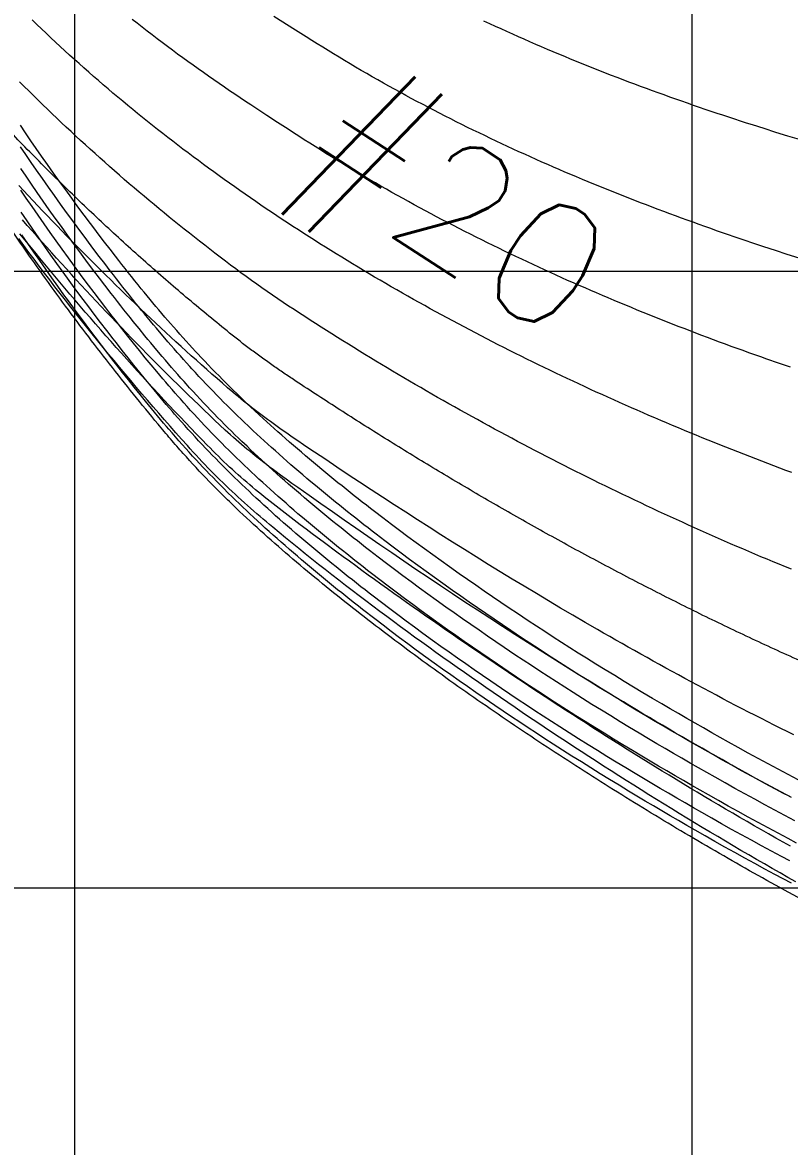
# Model space of a CAD drawing. Extents: x 11249 to 82946, y 15238 to 34763.
# Drawn here: x 53891 to 54513, y 25412 to 26323 of the extents above; entities that cross this region are included whole.
import ezdxf

# ---------------------------------------------------------------- set-up
doc = ezdxf.new("R2010")
doc.units = 0
doc.header["$LTSCALE"] = 250
doc.layers.add('00_Text', color=7, linetype='CONTINUOUS')
doc.layers.add('03_Lines_Frames1', color=7, linetype='CONTINUOUS', lineweight=15)
doc.layers.add('03_Lines_Grid', color=253, linetype='CONTINUOUS', lineweight=15)
doc.layers.add('Make2D$Annotation$S0CO1', color=1, linetype='CONTINUOUS', true_color=0xff0000)
doc.styles.add('ROMANS', font='romans', dxfattribs={"height": 100})

# ---------------------------------------------------------------- blocks, each defined once
blk = doc.blocks.new('*U5')
at = {"layer": '03_Lines_Grid'}
blk.add_line((0, -4367.57), (0, 3839.97), dxfattribs=at)
blk = doc.blocks.new('*U6')
at = {"layer": 'Make2D$Annotation$S0CO1', "color": 0, "linetype": 'ByBlock', "lineweight": -2, "transparency": 16777216}
for p in [(4000, 0), (4500, 0)]:
    blk.add_blockref('*U5', p, dxfattribs=at)

msp = doc.modelspace()

# ---------------------------------------------------------------- linework, layer by layer
at = {"layer": '03_Lines_Frames1'}
for points in [[(54520.47, 26131.93), (54510.93, 26135), (54501.41, 26138.1), (54491.85, 26141.25), (54482.31, 26144.44), (54477.55, 26146.05), (54472.79, 26147.66), (54468.03, 26149.29), (54463.27, 26150.93), (54458.5, 26152.58), (54453.74, 26154.25), (54448.98, 26155.92), (54444.22, 26157.61), (54439.47, 26159.3), (54434.72, 26161.01), (54429.97, 26162.73), (54425.23, 26164.45), (54420.48, 26166.2), (54415.73, 26167.96), (54410.99, 26169.73), (54406.25, 26171.51), (54401.51, 26173.3), (54396.78, 26175.11), (54392.05, 26176.92), (54387.33, 26178.75), (54382.6, 26180.6), (54377.88, 26182.46), (54373.16, 26184.33), (54368.44, 26186.22), (54363.73, 26188.11), (54359.03, 26190.02), (54354.33, 26191.95), (54349.63, 26193.88), (54344.93, 26195.84), (54340.24, 26197.81), (54335.55, 26199.79), (54330.86, 26201.79), (54326.19, 26203.8), (54321.51, 26205.82), (54316.85, 26207.86), (54312.19, 26209.92), (54307.52, 26211.99), (54302.86, 26214.07), (54298.2, 26216.17), (54293.56, 26218.29), (54288.92, 26220.42), (54284.28, 26222.56), (54279.65, 26224.72), (54275.03, 26226.9), (54270.41, 26229.09), (54265.79, 26231.3), (54261.18, 26233.52), (54256.58, 26235.76), (54251.98, 26238.02), (54247.39, 26240.29), (54242.8, 26242.58), (54238.22, 26244.89), (54233.64, 26247.21), (54229.07, 26249.55), (54224.51, 26251.91), (54219.95, 26254.28), (54215.4, 26256.68), (54210.85, 26259.08), (54206.31, 26261.51), (54201.78, 26263.95), (54197.25, 26266.42), (54192.72, 26268.9), (54188.21, 26271.4), (54183.7, 26273.92), (54179.19, 26276.46), (54174.69, 26279.02), (54170.2, 26281.6), (54165.73, 26284.19), (54161.24, 26286.82), (54156.77, 26289.47), (54152.3, 26292.13), (54147.85, 26294.82), (54143.4, 26297.52), (54138.95, 26300.25), (54134.52, 26302.99), (54130.09, 26305.74), (54125.68, 26308.51), (54121.26, 26311.28), (54112.47, 26316.84), (54094.95, 26327.97)], [(54513.47, 26043.46), (54503.87, 26046.78), (54494.29, 26050.14), (54489.49, 26051.84), (54484.7, 26053.54), (54479.91, 26055.26), (54475.12, 26056.99), (54470.34, 26058.72), (54465.56, 26060.47), (54460.79, 26062.22), (54456.01, 26063.99), (54451.24, 26065.77), (54446.46, 26067.55), (54441.7, 26069.35), (54436.93, 26071.17), (54432.17, 26072.99), (54427.41, 26074.82), (54422.66, 26076.66), (54417.91, 26078.52), (54413.16, 26080.38), (54408.41, 26082.26), (54403.67, 26084.16), (54398.93, 26086.06), (54394.19, 26087.97), (54389.47, 26089.9), (54384.74, 26091.84), (54380.02, 26093.78), (54375.3, 26095.75), (54370.58, 26097.72), (54365.87, 26099.71), (54361.16, 26101.71), (54356.46, 26103.73), (54351.76, 26105.75), (54347.07, 26107.79), (54342.38, 26109.84), (54337.69, 26111.9), (54333.01, 26113.98), (54328.33, 26116.07), (54323.66, 26118.18), (54319, 26120.29), (54314.34, 26122.42), (54309.68, 26124.57), (54305.04, 26126.72), (54300.39, 26128.89), (54295.75, 26131.08), (54291.11, 26133.28), (54286.48, 26135.49), (54281.86, 26137.72), (54277.24, 26139.96), (54272.63, 26142.21), (54268.03, 26144.48), (54263.42, 26146.76), (54258.83, 26149.06), (54254.24, 26151.37), (54249.66, 26153.69), (54245.08, 26156.03), (54240.51, 26158.39), (54235.94, 26160.76), (54231.39, 26163.14), (54226.83, 26165.54), (54222.29, 26167.96), (54217.75, 26170.39), (54213.22, 26172.83), (54208.69, 26175.29), (54204.17, 26177.77), (54199.65, 26180.26), (54195.15, 26182.77), (54190.65, 26185.29), (54186.15, 26187.84), (54181.67, 26190.39), (54177.19, 26192.96), (54172.72, 26195.55), (54168.25, 26198.16), (54163.79, 26200.79), (54159.35, 26203.43), (54154.9, 26206.09), (54150.46, 26208.77), (54146.03, 26211.46), (54141.62, 26214.18), (54137.2, 26216.91), (54132.79, 26219.66), (54128.4, 26222.42), (54124.01, 26225.2), (54119.63, 26227.98), (54115.26, 26230.78), (54110.9, 26233.59), (54106.54, 26236.41), (54097.86, 26242.06), (54089.2, 26247.73), (54076.25, 26256.25), (54071.95, 26259.1), (54067.66, 26261.95), (54063.38, 26264.83), (54059.1, 26267.72), (54054.84, 26270.62), (54050.59, 26273.54), (54046.35, 26276.47), (54042.12, 26279.42), (54037.9, 26282.39), (54033.69, 26285.37), (54029.5, 26288.37), (54025.31, 26291.38), (54021.14, 26294.41), (54016.98, 26297.45), (54012.83, 26300.51), (54008.69, 26303.59), (54004.57, 26306.68), (54000.45, 26309.79), (53996.35, 26312.92), (53992.27, 26316.06), (53988.19, 26319.22), (53984.13, 26322.39), (53980.09, 26325.58)], [(54520.87, 26228.05), (54511.34, 26230.97), (54501.77, 26233.94), (54492.22, 26236.95), (54482.67, 26239.99), (54477.9, 26241.52), (54473.14, 26243.07), (54468.36, 26244.63), (54463.58, 26246.2), (54458.8, 26247.78), (54454.03, 26249.37), (54449.26, 26250.98), (54444.49, 26252.59), (54439.73, 26254.22), (54434.97, 26255.85), (54430.2, 26257.51), (54425.42, 26259.18), (54420.66, 26260.85), (54415.9, 26262.54), (54411.14, 26264.25), (54406.38, 26265.96), (54401.64, 26267.69), (54396.89, 26269.43), (54392.13, 26271.19), (54387.38, 26272.96), (54382.63, 26274.74), (54377.89, 26276.54), (54373.15, 26278.35), (54368.42, 26280.18), (54363.69, 26282.02), (54358.97, 26283.87), (54354.23, 26285.74), (54349.5, 26287.63), (54344.78, 26289.53), (54340.06, 26291.44), (54335.35, 26293.37), (54330.64, 26295.32), (54325.94, 26297.27), (54321.25, 26299.25), (54316.55, 26301.24), (54311.85, 26303.25), (54307.16, 26305.27), (54302.47, 26307.31), (54297.79, 26309.37), (54293.12, 26311.44), (54288.46, 26313.53), (54283.8, 26315.63), (54279.14, 26317.75), (54274.48, 26319.89), (54269.83, 26322.04), (54265.19, 26324.21)], [(54514.42, 25879.7), (54509.46, 25881.73), (54504.5, 25883.76), (54499.55, 25885.81), (54494.6, 25887.88), (54489.65, 25889.95), (54484.73, 25892.03), (54479.8, 25894.12), (54474.89, 25896.22), (54469.97, 25898.33), (54465.07, 25900.45), (54460.16, 25902.59), (54455.26, 25904.73), (54450.37, 25906.89), (54445.49, 25909.05), (54440.62, 25911.22), (54435.75, 25913.4), (54430.88, 25915.59), (54426.02, 25917.8), (54421.17, 25920.01), (54416.32, 25922.23), (54411.47, 25924.47), (54406.64, 25926.71), (54401.82, 25928.96), (54397, 25931.22), (54392.18, 25933.49), (54387.37, 25935.78), (54382.57, 25938.07), (54377.76, 25940.37), (54372.97, 25942.69), (54368.19, 25945), (54363.41, 25947.33), (54358.64, 25949.67), (54353.87, 25952.02), (54349.11, 25954.38), (54344.36, 25956.75), (54339.6, 25959.13), (54334.86, 25961.52), (54330.13, 25963.92), (54325.4, 25966.33), (54320.68, 25968.74), (54315.96, 25971.17), (54311.25, 25973.61), (54306.55, 25976.05), (54301.85, 25978.51), (54297.15, 25980.98), (54292.47, 25983.45), (54287.8, 25985.94), (54283.13, 25988.43), (54278.47, 25990.94), (54273.81, 25993.45), (54269.16, 25995.97), (54264.51, 25998.51), (54259.87, 26001.06), (54255.24, 26003.61), (54250.62, 26006.17), (54246.01, 26008.74), (54241.4, 26011.33), (54236.8, 26013.92), (54232.2, 26016.52), (54227.62, 26019.13), (54223.04, 26021.75), (54218.47, 26024.38), (54213.91, 26027.02), (54209.35, 26029.67), (54204.8, 26032.33), (54200.26, 26035), (54195.73, 26037.68), (54191.21, 26040.37), (54186.69, 26043.07), (54182.18, 26045.77), (54177.69, 26048.49), (54173.2, 26051.21), (54168.71, 26053.95), (54164.24, 26056.69), (54159.78, 26059.44), (54155.33, 26062.2), (54150.88, 26064.97), (54146.45, 26067.74), (54142.02, 26070.52), (54137.6, 26073.31), (54133.19, 26076.11), (54128.79, 26078.91), (54124.41, 26081.73), (54120.03, 26084.56), (54115.65, 26087.4), (54111.29, 26090.26), (54106.94, 26093.13), (54102.6, 26096.03), (54098.27, 26098.95), (54093.94, 26101.89), (54089.63, 26104.86), (54085.33, 26107.85), (54081.05, 26110.86), (54076.78, 26113.91), (54072.53, 26116.99), (54068.29, 26120.11), (54064.06, 26123.24), (54059.85, 26126.4), (54055.64, 26129.56), (54051.45, 26132.75), (54047.26, 26135.94), (54043.09, 26139.15), (54038.92, 26142.37), (54034.77, 26145.61), (54030.63, 26148.86), (54026.5, 26152.12), (54022.37, 26155.4), (54018.26, 26158.69), (54014.16, 26161.99), (54010.07, 26165.31), (54005.99, 26168.64), (54001.93, 26171.98), (53997.87, 26175.34), (53993.82, 26178.71), (53989.79, 26182.09), (53985.77, 26185.49), (53981.76, 26188.9), (53977.75, 26192.33), (53973.76, 26195.77), (53969.78, 26199.22), (53965.82, 26202.69), (53961.86, 26206.17), (53957.92, 26209.67), (53953.99, 26213.17), (53950.07, 26216.7), (53946.16, 26220.23), (53942.26, 26223.79), (53938.37, 26227.35), (53934.5, 26230.93), (53930.64, 26234.52), (53926.79, 26238.13), (53922.95, 26241.75), (53919.13, 26245.38), (53915.31, 26249.03), (53911.51, 26252.7), (53907.72, 26256.38), (53903.94, 26260.07), (53900.18, 26263.77), (53896.43, 26267.49), (53892.69, 26271.23), (53888.97, 26274.97)], [(54519.79, 25709.07), (54511.67, 25713.36), (54503.57, 25717.67), (54495.48, 25722.01), (54487.41, 25726.39), (54479.36, 25730.78), (54471.31, 25735.21), (54463.29, 25739.66), (54456.5, 25743.46), (54449.73, 25747.27), (54442.97, 25751.1), (54436.22, 25754.96), (54429.48, 25758.83), (54422.76, 25762.72), (54416.04, 25766.63), (54409.34, 25770.57), (54401.66, 25775.1), (54394.01, 25779.66), (54386.37, 25784.25), (54378.74, 25788.86), (54371.13, 25793.5), (54363.54, 25798.16), (54355.96, 25802.86), (54348.4, 25807.58), (54341.6, 25811.85), (54334.82, 25816.15), (54328.05, 25820.47), (54321.29, 25824.81), (54314.55, 25829.17), (54307.83, 25833.56), (54301.11, 25837.97), (54292.32, 25843.79), (54285.53, 25848.33), (54278.75, 25852.9), (54271.99, 25857.48), (54265.24, 25862.1), (54258.52, 25866.73), (54251.81, 25871.39), (54245.12, 25876.08), (54237.23, 25881.66), (54230.45, 25886.49), (54223.7, 25891.34), (54216.96, 25896.23), (54210.25, 25901.14), (54203.56, 25906.08), (54196.89, 25911.05), (54190.24, 25916.05), (54183.25, 25921.37), (54176.58, 25926.48), (54173.26, 25929.05), (54169.94, 25931.63), (54166.63, 25934.21), (54163.33, 25936.8), (54160.03, 25939.41), (54156.74, 25942.02), (54153.46, 25944.63), (54150.18, 25947.26), (54146.91, 25949.9), (54143.65, 25952.54), (54140.4, 25955.19), (54137.15, 25957.86), (54133.91, 25960.53), (54130.24, 25963.57), (54126.98, 25966.3), (54123.72, 25969.05), (54120.46, 25971.8), (54117.22, 25974.56), (54113.98, 25977.33), (54110.76, 25980.12), (54107.54, 25982.91), (54104.34, 25985.72), (54101.31, 25988.39), (54098.28, 25991.08), (54095.26, 25993.78), (54092.26, 25996.48), (54089.26, 25999.2), (54086.28, 26001.93), (54083.3, 26004.67), (54079.17, 26008.51), (54076.28, 26011.22), (54073.4, 26013.95), (54070.53, 26016.68), (54067.68, 26019.43), (54064.83, 26022.19), (54061.99, 26024.96), (54059.17, 26027.75), (54056.36, 26030.54), (54053.43, 26033.48), (54050.51, 26036.43), (54047.61, 26039.39), (54044.72, 26042.37), (54041.84, 26045.36), (54038.98, 26048.37), (54036.13, 26051.38), (54033.3, 26054.41), (54031.53, 26056.32), (54028.95, 26059.12), (54026.37, 26061.94), (54023.81, 26064.77), (54021.26, 26067.61), (54018.72, 26070.46), (54016.2, 26073.31), (54013.68, 26076.18), (54011.17, 26079.06), (54009.14, 26081.41), (54006.7, 26084.25), (54004.26, 26087.1), (54001.84, 26089.95), (53999.42, 26092.82), (53997.01, 26095.69), (53994.61, 26098.57), (53992.22, 26101.46), (53989.84, 26104.36), (53987.55, 26107.15), (53984.91, 26110.41), (53982.27, 26113.68), (53979.64, 26116.96), (53977.03, 26120.25), (53974.42, 26123.54), (53971.82, 26126.84), (53969.23, 26130.15), (53966.65, 26133.46), (53962.22, 26139.2), (53957.8, 26144.94), (53953.41, 26150.71), (53949.04, 26156.49), (53946.25, 26160.19), (53941.21, 26166.93), (53936.2, 26173.7), (53931.22, 26180.48), (53926.27, 26187.28), (53921.35, 26194.11), (53916.45, 26200.96), (53911.59, 26207.82), (53906.75, 26214.71), (53902.41, 26220.95), (53898.09, 26227.21), (53893.8, 26233.48), (53889.53, 26239.78)], [(54514.41, 25694.61), (54506.29, 25698.92), (54498.19, 25703.26), (54490.1, 25707.63), (54482.02, 25712.02), (54473.97, 25716.44), (54465.92, 25720.9), (54457.9, 25725.38), (54451.11, 25729.19), (54444.34, 25733.02), (54437.58, 25736.88), (54430.83, 25740.75), (54424.09, 25744.65), (54417.36, 25748.56), (54410.64, 25752.5), (54403.94, 25756.45), (54396.27, 25761.01), (54388.61, 25765.6), (54380.97, 25770.21), (54373.34, 25774.85), (54365.73, 25779.51), (54358.14, 25784.2), (54350.56, 25788.92), (54343, 25793.67), (54336.2, 25797.97), (54329.42, 25802.29), (54322.65, 25806.63), (54315.89, 25811), (54309.15, 25815.39), (54302.43, 25819.8), (54295.72, 25824.23), (54286.92, 25830.09), (54280.13, 25834.66), (54273.36, 25839.25), (54266.6, 25843.86), (54259.86, 25848.5), (54253.13, 25853.17), (54246.43, 25857.86), (54239.74, 25862.57), (54231.85, 25868.18), (54225.08, 25873.04), (54218.33, 25877.93), (54211.6, 25882.85), (54204.89, 25887.79), (54198.2, 25892.77), (54191.54, 25897.77), (54184.9, 25902.8), (54177.91, 25908.15), (54174.57, 25910.72), (54171.25, 25913.3), (54167.93, 25915.89), (54164.61, 25918.48), (54161.31, 25921.09), (54158.01, 25923.7), (54154.72, 25926.32), (54151.43, 25928.95), (54148.15, 25931.58), (54144.88, 25934.23), (54141.62, 25936.88), (54138.37, 25939.55), (54135.12, 25942.22), (54131.88, 25944.9), (54128.65, 25947.59), (54124.99, 25950.66), (54121.74, 25953.41), (54118.49, 25956.17), (54115.25, 25958.94), (54112.01, 25961.72), (54108.79, 25964.51), (54105.58, 25967.31), (54102.38, 25970.13), (54099.19, 25972.95), (54096.17, 25975.65), (54093.15, 25978.36), (54090.15, 25981.07), (54087.16, 25983.8), (54084.18, 25986.54), (54081.21, 25989.29), (54078.25, 25992.05), (54074.15, 25995.92), (54071.27, 25998.66), (54068.41, 26001.4), (54065.56, 26004.16), (54062.72, 26006.93), (54059.89, 26009.71), (54057.08, 26012.51), (54054.27, 26015.32), (54051.48, 26018.13), (54048.57, 26021.1), (54045.67, 26024.08), (54042.79, 26027.07), (54039.93, 26030.07), (54037.07, 26033.09), (54034.23, 26036.12), (54031.4, 26039.16), (54028.59, 26042.22), (54026.84, 26044.14), (54024.27, 26046.97), (54021.72, 26049.81), (54019.18, 26052.66), (54016.65, 26055.52), (54014.13, 26058.39), (54011.62, 26061.27), (54009.12, 26064.16), (54006.63, 26067.06), (54002.19, 26072.29), (53999.76, 26075.16), (53997.35, 26078.03), (53994.95, 26080.92), (53992.55, 26083.81), (53990.17, 26086.71), (53987.79, 26089.61), (53985.42, 26092.52), (53983.14, 26095.33), (53980.51, 26098.61), (53977.88, 26101.9), (53975.26, 26105.19), (53972.65, 26108.5), (53970.06, 26111.8), (53967.47, 26115.12), (53964.89, 26118.44), (53962.31, 26121.77), (53957.89, 26127.53), (53953.49, 26133.3), (53949.11, 26139.09), (53944.75, 26144.89), (53941.97, 26148.61), (53936.95, 26155.38), (53931.95, 26162.18), (53926.99, 26168.99), (53922.05, 26175.83), (53917.14, 26182.68), (53912.27, 26189.56), (53907.42, 26196.46), (53902.6, 26203.38), (53898.27, 26209.64), (53893.97, 26215.93), (53889.69, 26222.23)], [(54517.16, 25675.83), (54509.02, 25680.14), (54500.9, 25684.48), (54492.8, 25688.84), (54484.71, 25693.23), (54476.63, 25697.65), (54468.57, 25702.1), (54460.53, 25706.58), (54452.5, 25711.08), (54445.72, 25714.92), (54438.94, 25718.77), (54432.18, 25722.65), (54425.43, 25726.55), (54418.69, 25730.46), (54411.96, 25734.4), (54405.24, 25738.35), (54398.54, 25742.33), (54390.86, 25746.91), (54383.21, 25751.53), (54375.56, 25756.16), (54367.94, 25760.83), (54360.33, 25765.52), (54352.73, 25770.24), (54345.16, 25774.98), (54337.6, 25779.76), (54330.8, 25784.08), (54324.02, 25788.43), (54317.25, 25792.79), (54310.49, 25797.18), (54303.75, 25801.6), (54297.03, 25806.03), (54290.32, 25810.49), (54281.53, 25816.39), (54274.74, 25820.98), (54267.96, 25825.6), (54261.21, 25830.24), (54254.47, 25834.91), (54247.74, 25839.6), (54241.04, 25844.31), (54234.36, 25849.06), (54226.47, 25854.7), (54219.7, 25859.6), (54212.95, 25864.51), (54206.23, 25869.46), (54199.52, 25874.44), (54192.84, 25879.44), (54186.18, 25884.48), (54179.55, 25889.55), (54172.56, 25894.93), (54169.24, 25897.52), (54165.91, 25900.12), (54162.6, 25902.72), (54159.29, 25905.34), (54155.99, 25907.96), (54152.69, 25910.59), (54149.4, 25913.23), (54146.12, 25915.88), (54142.85, 25918.53), (54139.59, 25921.19), (54136.33, 25923.86), (54133.09, 25926.55), (54129.85, 25929.24), (54126.62, 25931.94), (54123.39, 25934.65), (54119.74, 25937.74), (54116.5, 25940.5), (54113.26, 25943.28), (54110.03, 25946.07), (54106.81, 25948.87), (54103.6, 25951.68), (54100.4, 25954.51), (54097.21, 25957.34), (54094.03, 25960.19), (54091.03, 25962.9), (54088.03, 25965.63), (54085.04, 25968.36), (54082.07, 25971.11), (54079.1, 25973.87), (54076.15, 25976.64), (54073.2, 25979.43), (54069.12, 25983.33), (54066.27, 25986.08), (54063.42, 25988.85), (54060.59, 25991.63), (54057.77, 25994.43), (54054.96, 25997.23), (54052.16, 26000.05), (54049.38, 26002.88), (54046.6, 26005.72), (54043.72, 26008.71), (54040.84, 26011.72), (54037.98, 26014.73), (54035.13, 26017.76), (54032.3, 26020.81), (54029.48, 26023.86), (54026.68, 26026.93), (54023.89, 26030.01), (54022.15, 26031.95), (54019.6, 26034.8), (54017.07, 26037.67), (54014.55, 26040.54), (54012.03, 26043.43), (54009.53, 26046.32), (54007.04, 26049.23), (54004.56, 26052.14), (54000.09, 26057.44), (53997.68, 26060.32), (53995.27, 26063.21), (53992.87, 26066.11), (53990.48, 26069.01), (53985.73, 26074.84), (53981, 26080.69), (53978.74, 26083.51), (53976.11, 26086.81), (53973.49, 26090.11), (53970.88, 26093.42), (53968.29, 26096.74), (53965.7, 26100.06), (53963.11, 26103.4), (53957.98, 26110.08), (53953.57, 26115.86), (53949.18, 26121.65), (53944.81, 26127.47), (53940.46, 26133.3), (53937.69, 26137.03), (53932.68, 26143.83), (53927.71, 26150.66), (53922.76, 26157.5), (53917.84, 26164.36), (53912.94, 26171.25), (53908.08, 26178.16), (53903.25, 26185.08), (53898.45, 26192.03), (53894.14, 26198.33), (53889.85, 26204.64)], [(54516.31, 25745.53), (54511.01, 25748.14), (54505.72, 25750.76), (54500.44, 25753.4), (54495.2, 25756.03), (54489.97, 25758.68), (54484.74, 25761.34), (54479.52, 25764.01), (54474.3, 25766.69), (54469.1, 25769.39), (54463.89, 25772.1), (54458.7, 25774.83), (54453.54, 25777.54), (54448.39, 25780.27), (54443.25, 25783.01), (54438.11, 25785.77), (54432.97, 25788.53), (54427.84, 25791.3), (54422.72, 25794.09), (54417.61, 25796.88), (54412.53, 25799.67), (54407.45, 25802.47), (54402.38, 25805.28), (54397.32, 25808.1), (54392.26, 25810.92), (54387.21, 25813.76), (54382.16, 25816.61), (54377.12, 25819.46), (54372.11, 25822.31), (54367.11, 25825.17), (54362.11, 25828.04), (54357.12, 25830.91), (54347.15, 25836.69), (54337.2, 25842.5), (54327.33, 25848.31), (54317.47, 25854.15), (54307.64, 25860.02), (54297.82, 25865.93), (54288.09, 25871.82), (54278.37, 25877.75), (54268.67, 25883.71), (54258.98, 25889.7), (54249.37, 25895.69), (54239.77, 25901.7), (54230.23, 25907.73), (54220.7, 25913.78), (54211.23, 25919.83), (54201.78, 25925.92), (54192.39, 25932), (54183.02, 25938.1), (54173.73, 25944.2), (54164.44, 25950.32), (54155.24, 25956.42), (54146.06, 25962.53), (54136.96, 25968.6), (54127.88, 25974.68), (54123.37, 25977.71), (54118.87, 25980.75), (54114.38, 25983.81), (54109.9, 25986.88), (54105.44, 25989.97), (54100.98, 25993.09), (54096.54, 25996.24), (54094.33, 25997.83), (54092.12, 25999.43), (54089.9, 26001.05), (54087.69, 26002.68), (54085.48, 26004.32), (54083.29, 26005.97), (54081.1, 26007.63), (54078.92, 26009.3), (54076.75, 26010.99), (54074.59, 26012.68), (54072.42, 26014.41), (54070.26, 26016.15), (54068.11, 26017.91), (54065.97, 26019.68), (54063.83, 26021.47), (54061.7, 26023.28), (54057.46, 26026.93), (54053.22, 26030.6), (54049, 26034.29), (54044.79, 26037.99), (54040.59, 26041.7), (54036.4, 26045.42), (54032.22, 26049.15), (54028.06, 26052.9), (54023.9, 26056.66), (54019.75, 26060.42), (54015.61, 26064.2), (54011.48, 26067.99), (54007.37, 26071.79), (54003.26, 26075.6), (53999.16, 26079.43), (53995.07, 26083.26), (53991, 26087.11), (53986.93, 26090.96), (53982.87, 26094.83), (53978.83, 26098.71), (53974.79, 26102.6), (53970.76, 26106.5), (53966.74, 26110.41), (53962.73, 26114.33), (53958.73, 26118.26), (53954.74, 26122.2), (53950.76, 26126.16), (53946.79, 26130.12), (53942.83, 26134.09), (53938.88, 26138.08), (53934.93, 26142.08), (53930.99, 26146.09), (53927.06, 26150.11), (53923.15, 26154.14), (53919.24, 26158.18), (53915.34, 26162.23), (53911.45, 26166.29), (53907.55, 26170.37), (53903.67, 26174.46), (53899.79, 26178.56), (53895.93, 26182.68), (53892.08, 26186.79), (53888.23, 26190.92)], [(54518.46, 25657.8), (54511.77, 25661.34), (54503.64, 25665.67), (54495.51, 25670.03), (54487.41, 25674.42), (54479.32, 25678.83), (54471.24, 25683.28), (54463.18, 25687.75), (54455.14, 25692.25), (54447.11, 25696.78), (54440.32, 25700.64), (54433.54, 25704.52), (54426.78, 25708.42), (54420.03, 25712.33), (54413.29, 25716.27), (54406.56, 25720.23), (54399.84, 25724.21), (54393.14, 25728.2), (54385.46, 25732.81), (54377.8, 25737.45), (54370.16, 25742.11), (54362.53, 25746.81), (54354.92, 25751.52), (54347.33, 25756.27), (54339.75, 25761.04), (54332.19, 25765.84), (54325.4, 25770.19), (54318.61, 25774.56), (54311.84, 25778.95), (54305.09, 25783.37), (54298.35, 25787.8), (54291.63, 25792.27), (54284.92, 25796.75), (54276.13, 25802.68), (54269.34, 25807.3), (54262.57, 25811.94), (54255.81, 25816.61), (54249.08, 25821.3), (54242.36, 25826.02), (54235.65, 25830.77), (54228.97, 25835.54), (54221.09, 25841.22), (54214.33, 25846.14), (54207.58, 25851.09), (54200.86, 25856.07), (54194.16, 25861.08), (54187.48, 25866.12), (54180.83, 25871.19), (54174.2, 25876.29), (54170.89, 25878.85), (54167.22, 25881.71), (54163.9, 25884.32), (54160.58, 25886.93), (54157.27, 25889.55), (54153.96, 25892.18), (54150.66, 25894.83), (54147.37, 25897.48), (54144.09, 25900.13), (54140.81, 25902.8), (54137.55, 25905.47), (54134.29, 25908.15), (54131.04, 25910.84), (54127.8, 25913.54), (54124.57, 25916.25), (54121.35, 25918.97), (54118.13, 25921.7), (54114.49, 25924.81), (54111.26, 25927.6), (54108.03, 25930.39), (54104.81, 25933.2), (54101.61, 25936.02), (54098.41, 25938.85), (54095.22, 25941.7), (54092.05, 25944.55), (54088.88, 25947.42), (54085.89, 25950.15), (54082.9, 25952.89), (54079.93, 25955.65), (54076.97, 25958.42), (54074.02, 25961.2), (54071.08, 25963.99), (54068.16, 25966.8), (54064.1, 25970.73), (54061.26, 25973.51), (54058.43, 25976.3), (54055.62, 25979.1), (54052.81, 25981.92), (54050.02, 25984.75), (54047.25, 25987.59), (54044.48, 25990.44), (54041.73, 25993.31), (54038.86, 25996.33), (54036.01, 25999.35), (54033.17, 26002.4), (54030.34, 26005.45), (54027.53, 26008.52), (54024.74, 26011.6), (54021.96, 26014.7), (54019.19, 26017.81), (54017.46, 26019.76), (54014.93, 26022.64), (54012.42, 26025.53), (54009.92, 26028.43), (54007.42, 26031.33), (54004.94, 26034.25), (54002.47, 26037.18), (54000.01, 26040.11), (53995.57, 26045.45), (53990.78, 26051.27), (53986.02, 26057.1), (53981.29, 26062.96), (53976.59, 26068.85), (53971.71, 26075), (53969.11, 26078.32), (53966.51, 26081.65), (53963.92, 26084.98), (53961.34, 26088.32), (53958.77, 26091.67), (53953.64, 26098.37), (53949.24, 26104.18), (53944.87, 26110), (53940.51, 26115.84), (53936.18, 26121.69), (53933.42, 26125.45), (53928.43, 26132.28), (53923.46, 26139.13), (53918.53, 26146), (53913.62, 26152.9), (53908.75, 26159.81), (53903.9, 26166.75), (53899.09, 26173.71), (53894.3, 26180.69), (53890.01, 26187.01)], [(54513.07, 25643.28), (54506.39, 25646.83), (54498.25, 25651.19), (54490.12, 25655.57), (54482.02, 25659.99), (54473.92, 25664.43), (54465.85, 25668.9), (54457.79, 25673.4), (54449.74, 25677.92), (54441.71, 25682.48), (54434.92, 25686.36), (54428.14, 25690.26), (54421.38, 25694.18), (54414.63, 25698.11), (54407.89, 25702.07), (54401.16, 25706.05), (54394.44, 25710.05), (54387.73, 25714.07), (54380.06, 25718.71), (54372.4, 25723.37), (54364.75, 25728.06), (54357.13, 25732.78), (54349.52, 25737.52), (54341.92, 25742.29), (54334.35, 25747.09), (54326.79, 25751.91), (54319.99, 25756.29), (54313.21, 25760.68), (54306.44, 25765.1), (54299.69, 25769.54), (54292.95, 25774), (54286.23, 25778.49), (54279.52, 25783), (54270.73, 25788.96), (54263.94, 25793.61), (54257.17, 25798.28), (54250.42, 25802.98), (54243.68, 25807.7), (54236.97, 25812.44), (54230.27, 25817.22), (54223.59, 25822.02), (54215.71, 25827.73), (54208.95, 25832.69), (54202.21, 25837.67), (54195.49, 25842.68), (54188.8, 25847.72), (54182.12, 25852.79), (54175.48, 25857.89), (54172.16, 25860.45), (54168.85, 25863.02), (54165.55, 25865.6), (54161.88, 25868.48), (54158.56, 25871.11), (54155.25, 25873.74), (54151.94, 25876.38), (54148.63, 25879.03), (54145.34, 25881.69), (54142.05, 25884.36), (54138.77, 25887.03), (54135.5, 25889.72), (54132.24, 25892.41), (54128.99, 25895.11), (54125.75, 25897.82), (54122.52, 25900.53), (54119.3, 25903.26), (54116.08, 25906), (54112.87, 25908.75), (54109.24, 25911.88), (54106.02, 25914.69), (54102.8, 25917.5), (54099.6, 25920.33), (54096.4, 25923.17), (54093.22, 25926.02), (54090.04, 25928.88), (54086.88, 25931.75), (54083.73, 25934.64), (54080.75, 25937.39), (54077.78, 25940.16), (54074.82, 25942.93), (54071.88, 25945.72), (54068.94, 25948.52), (54066.02, 25951.34), (54063.11, 25954.16), (54059.08, 25958.12), (54056.26, 25960.92), (54053.45, 25963.74), (54050.65, 25966.57), (54047.86, 25969.41), (54045.09, 25972.26), (54042.33, 25975.12), (54039.59, 25978), (54036.86, 25980.89), (54034.01, 25983.93), (54031.18, 25986.99), (54028.36, 25990.06), (54025.56, 25993.14), (54022.77, 25996.23), (54019.99, 25999.34), (54017.23, 26002.46), (54014.49, 26005.59), (54012.77, 26007.56), (54010.27, 26010.47), (54007.77, 26013.38), (54005.29, 26016.3), (54002.82, 26019.23), (54000.35, 26022.18), (53997.9, 26025.12), (53995.46, 26028.08), (53991.05, 26033.46), (53986.29, 26039.31), (53981.56, 26045.19), (53976.85, 26051.08), (53972.17, 26057), (53967.32, 26063.19), (53964.73, 26066.53), (53959.56, 26073.22), (53954.42, 26079.93), (53949.31, 26086.67), (53944.93, 26092.5), (53940.56, 26098.35), (53936.22, 26104.21), (53931.9, 26110.09), (53929.15, 26113.86), (53924.17, 26120.72), (53919.22, 26127.6), (53914.3, 26134.5), (53909.41, 26141.43), (53904.56, 26148.37), (53899.73, 26155.34), (53894.93, 26162.33), (53890.16, 26169.34)], [(54512.93, 25695.41), (54507.41, 25698.34), (54501.91, 25701.3), (54496.4, 25704.27), (54490.91, 25707.25), (54485.42, 25710.25), (54479.95, 25713.26), (54474.47, 25716.28), (54469.01, 25719.32), (54463.59, 25722.35), (54458.18, 25725.39), (54452.77, 25728.44), (54447.38, 25731.51), (54441.99, 25734.59), (54436.6, 25737.68), (54431.22, 25740.78), (54425.85, 25743.89), (54420.52, 25746.99), (54415.2, 25750.11), (54409.89, 25753.23), (54404.58, 25756.36), (54399.27, 25759.51), (54393.97, 25762.66), (54388.68, 25765.82), (54383.4, 25769), (54378.15, 25772.16), (54372.91, 25775.33), (54367.68, 25778.51), (54362.45, 25781.69), (54357.23, 25784.89), (54352.01, 25788.09), (54341.59, 25794.53), (54331.27, 25800.96), (54320.96, 25807.41), (54310.68, 25813.9), (54300.41, 25820.42), (54290.24, 25826.92), (54280.09, 25833.45), (54269.96, 25840.02), (54259.85, 25846.61), (54249.81, 25853.19), (54239.8, 25859.79), (54229.85, 25866.4), (54219.92, 25873.04), (54210.06, 25879.67), (54200.22, 25886.33), (54190.45, 25892.97), (54180.7, 25899.64), (54171.04, 25906.3), (54161.4, 25912.97), (54151.87, 25919.61), (54142.34, 25926.27), (54132.93, 25932.86), (54123.54, 25939.47), (54118.89, 25942.76), (54114.25, 25946.06), (54109.62, 25949.38), (54105, 25952.71), (54100.4, 25956.08), (54095.82, 25959.47), (54093.53, 25961.18), (54091.25, 25962.91), (54088.98, 25964.64), (54086.71, 25966.38), (54084.43, 25968.15), (54082.16, 25969.94), (54079.9, 25971.73), (54077.65, 25973.54), (54075.41, 25975.36), (54073.18, 25977.19), (54070.96, 25979.04), (54068.76, 25980.91), (54066.53, 25982.81), (54064.32, 25984.72), (54062.13, 25986.66), (54059.95, 25988.61), (54057.77, 25990.59), (54055.59, 25992.6), (54051.28, 25996.63), (54046.97, 26000.69), (54042.67, 26004.76), (54038.39, 26008.85), (54034.11, 26012.95), (54029.86, 26017.06), (54025.61, 26021.18), (54021.37, 26025.31), (54017.14, 26029.45), (54012.93, 26033.61), (54008.72, 26037.77), (54004.53, 26041.95), (54000.35, 26046.13), (53996.17, 26050.33), (53992.01, 26054.53), (53987.87, 26058.75), (53983.73, 26062.98), (53979.6, 26067.21), (53975.48, 26071.46), (53971.38, 26075.72), (53967.28, 26079.99), (53963.19, 26084.27), (53959.12, 26088.55), (53955.05, 26092.85), (53950.99, 26097.16), (53946.95, 26101.48), (53942.91, 26105.81), (53938.89, 26110.14), (53934.87, 26114.49), (53930.86, 26118.85), (53926.86, 26123.22), (53922.87, 26127.61), (53918.89, 26132), (53914.92, 26136.39), (53910.96, 26140.8), (53907.01, 26145.22), (53903.07, 26149.64), (53899.12, 26154.09), (53895.18, 26158.55), (53891.26, 26163.02)], [(54517.91, 25626.36), (54511.51, 25629.96), (54505.12, 25633.58), (54498.77, 25637.2), (54492.43, 25640.83), (54486.1, 25644.48), (54479.78, 25648.15), (54473.47, 25651.83), (54467.17, 25655.53), (54460.88, 25659.24), (54454.6, 25662.97), (54448.36, 25666.7), (54442.13, 25670.44), (54435.91, 25674.19), (54429.69, 25677.96), (54423.49, 25681.74), (54417.3, 25685.54), (54411.11, 25689.35), (54404.94, 25693.18), (54398.8, 25696.99), (54392.68, 25700.83), (54386.56, 25704.67), (54380.45, 25708.53), (54374.35, 25712.4), (54368.26, 25716.29), (54362.18, 25720.19), (54356.11, 25724.1), (54350.08, 25728), (54344.05, 25731.91), (54338.04, 25735.84), (54332.04, 25739.78), (54326.04, 25743.74), (54320.05, 25747.7), (54314.07, 25751.68), (54308.1, 25755.67), (54302.18, 25759.65), (54296.26, 25763.64), (54290.35, 25767.65), (54284.45, 25771.66), (54278.56, 25775.69), (54272.68, 25779.74), (54266.81, 25783.79), (54260.95, 25787.86), (54255.12, 25791.92), (54249.31, 25795.99), (54243.51, 25800.08), (54237.71, 25804.18), (54231.95, 25808.28), (54226.19, 25812.39), (54220.45, 25816.51), (54214.72, 25820.65), (54209.02, 25824.79), (54203.34, 25828.94), (54197.66, 25833.1), (54191.99, 25837.28), (54186.37, 25841.45), (54180.76, 25845.63), (54175.16, 25849.83), (54169.57, 25854.05), (54164.03, 25858.25), (54158.5, 25862.47), (54152.98, 25866.71), (54147.48, 25870.96), (54142.03, 25875.2), (54136.6, 25879.45), (54131.18, 25883.72), (54125.77, 25888.01), (54120.44, 25892.27), (54115.12, 25896.54), (54109.81, 25900.83), (54104.52, 25905.15), (54099.3, 25909.45), (54094.1, 25913.78), (54091.51, 25915.95), (54088.92, 25918.14), (54086.35, 25920.33), (54083.78, 25922.54), (54081.22, 25924.75), (54078.67, 25926.97), (54076.12, 25929.21), (54073.59, 25931.45), (54071.06, 25933.71), (54068.54, 25935.98), (54066.04, 25938.27), (54063.54, 25940.57), (54061.04, 25942.9), (54058.55, 25945.25), (54056.07, 25947.61), (54053.6, 25949.98), (54051.15, 25952.37), (54048.72, 25954.77), (54046.29, 25957.18), (54043.89, 25959.62), (54041.46, 25962.09), (54039.06, 25964.59), (54036.67, 25967.09), (54034.3, 25969.62), (54031.92, 25972.18), (54029.56, 25974.76), (54027.21, 25977.35), (54024.87, 25979.95), (54020.2, 25985.16), (54015.54, 25990.4), (54010.91, 25995.65), (54006.29, 26000.91), (54001.69, 26006.19), (53997.1, 26011.47), (53992.54, 26016.77), (53987.99, 26022.09), (53983.45, 26027.42), (53978.94, 26032.76), (53974.44, 26038.12), (53969.95, 26043.49), (53965.49, 26048.86), (53961.05, 26054.25), (53956.63, 26059.65), (53952.22, 26065.07), (53947.82, 26070.5), (53943.45, 26075.94), (53939.09, 26081.4), (53934.75, 26086.87), (53930.43, 26092.34), (53926.13, 26097.83), (53921.84, 26103.33), (53917.57, 26108.84), (53913.32, 26114.37), (53909.09, 26119.91), (53904.87, 26125.46), (53900.67, 26131.03), (53896.49, 26136.6), (53892.33, 26142.19), (53888.19, 26147.79)], [(54513.51, 25655.27), (54507.62, 25658.55), (54501.75, 25661.85), (54495.88, 25665.17), (54490.02, 25668.5), (54484.17, 25671.85), (54478.37, 25675.18), (54472.57, 25678.54), (54466.79, 25681.9), (54461.01, 25685.28), (54455.24, 25688.68), (54449.48, 25692.08), (54443.72, 25695.5), (54437.97, 25698.94), (54432.27, 25702.36), (54426.58, 25705.79), (54420.89, 25709.24), (54415.21, 25712.69), (54409.54, 25716.16), (54403.87, 25719.64), (54398.21, 25723.14), (54392.56, 25726.64), (54386.96, 25730.13), (54381.36, 25733.63), (54375.76, 25737.14), (54370.18, 25740.66), (54364.6, 25744.19), (54359.02, 25747.73), (54353.45, 25751.28), (54347.89, 25754.84), (54342.38, 25758.39), (54336.87, 25761.94), (54331.36, 25765.51), (54325.87, 25769.08), (54320.38, 25772.66), (54314.89, 25776.26), (54309.41, 25779.86), (54303.94, 25783.47), (54298.51, 25787.06), (54293.09, 25790.66), (54287.68, 25794.28), (54282.27, 25797.89), (54276.87, 25801.52), (54271.47, 25805.16), (54266.08, 25808.81), (54260.7, 25812.46), (54255.35, 25816.1), (54250.02, 25819.76), (54244.68, 25823.41), (54239.36, 25827.08), (54234.06, 25830.74), (54228.77, 25834.41), (54223.49, 25838.09), (54218.21, 25841.78), (54212.97, 25845.46), (54207.74, 25849.14), (54202.51, 25852.84), (54197.29, 25856.54), (54192.1, 25860.23), (54186.93, 25863.93), (54181.76, 25867.64), (54176.59, 25871.36), (54171.47, 25875.06), (54166.36, 25878.78), (54161.26, 25882.5), (54156.16, 25886.23), (54151.12, 25889.93), (54146.08, 25893.64), (54136.03, 25901.09), (54126.12, 25908.48), (54121.18, 25912.19), (54116.24, 25915.9), (54111.36, 25919.6), (54106.49, 25923.31), (54101.64, 25927.05), (54096.81, 25930.81), (54094.4, 25932.7), (54092, 25934.6), (54089.61, 25936.51), (54087.22, 25938.43), (54084.84, 25940.37), (54082.46, 25942.31), (54080.09, 25944.27), (54077.73, 25946.24), (54075.36, 25948.24), (54073, 25950.26), (54070.65, 25952.28), (54068.31, 25954.33), (54065.99, 25956.38), (54063.67, 25958.45), (54061.37, 25960.53), (54059.09, 25962.64), (54056.78, 25964.78), (54054.5, 25966.94), (54052.23, 25969.12), (54049.97, 25971.32), (54047.71, 25973.55), (54045.47, 25975.81), (54043.23, 25978.07), (54041.01, 25980.34), (54036.56, 25984.9), (54032.12, 25989.48), (54027.7, 25994.08), (54023.3, 25998.69), (54018.91, 26003.3), (54014.53, 26007.93), (54010.16, 26012.57), (54005.81, 26017.22), (54001.47, 26021.88), (53997.15, 26026.56), (53992.83, 26031.24), (53988.53, 26035.94), (53984.25, 26040.65), (53979.98, 26045.36), (53975.72, 26050.09), (53971.48, 26054.83), (53967.24, 26059.58), (53963.02, 26064.34), (53958.81, 26069.11), (53954.62, 26073.89), (53950.44, 26078.68), (53946.27, 26083.48), (53942.11, 26088.29), (53937.97, 26093.11), (53933.84, 26097.95), (53929.72, 26102.79), (53925.62, 26107.64), (53921.52, 26112.51), (53917.44, 26117.38), (53913.37, 26122.27), (53909.31, 26127.16), (53905.26, 26132.07), (53901.22, 26136.98), (53897.2, 26141.91), (53893.19, 26146.84), (53889.19, 26151.79)], [(54514.39, 25625.19), (54507.69, 25628.75), (54501, 25632.32), (54492.86, 25636.7), (54484.73, 25641.11), (54476.62, 25645.55), (54468.53, 25650.02), (54460.45, 25654.52), (54452.39, 25659.04), (54444.34, 25663.59), (54436.31, 25668.17), (54429.52, 25672.07), (54422.74, 25675.99), (54415.98, 25679.93), (54409.22, 25683.89), (54402.48, 25687.87), (54395.75, 25691.87), (54389.03, 25695.9), (54382.33, 25699.94), (54374.65, 25704.6), (54366.99, 25709.29), (54359.35, 25714), (54351.72, 25718.74), (54344.11, 25723.51), (54336.52, 25728.31), (54328.94, 25733.14), (54321.38, 25737.99), (54314.59, 25742.38), (54307.8, 25746.8), (54301.03, 25751.25), (54294.28, 25755.71), (54287.54, 25760.2), (54280.82, 25764.71), (54274.12, 25769.25), (54265.33, 25775.24), (54258.54, 25779.91), (54251.77, 25784.61), (54245.02, 25789.34), (54238.29, 25794.09), (54231.58, 25798.86), (54224.88, 25803.66), (54218.2, 25808.49), (54210.33, 25814.24), (54203.57, 25819.22), (54196.83, 25824.24), (54190.12, 25829.28), (54183.43, 25834.35), (54176.76, 25839.45), (54173.44, 25842.02), (54170.12, 25844.59), (54166.81, 25847.17), (54163.5, 25849.76), (54160.2, 25852.35), (54156.54, 25855.25), (54153.22, 25857.89), (54149.91, 25860.54), (54146.6, 25863.2), (54143.31, 25865.87), (54140.01, 25868.55), (54136.73, 25871.23), (54133.46, 25873.93), (54130.19, 25876.63), (54126.94, 25879.34), (54123.7, 25882.06), (54120.46, 25884.79), (54117.24, 25887.52), (54114.02, 25890.27), (54110.81, 25893.03), (54107.61, 25895.8), (54103.99, 25898.95), (54100.78, 25901.77), (54097.58, 25904.6), (54094.38, 25907.45), (54091.2, 25910.31), (54088.02, 25913.18), (54084.86, 25916.06), (54081.71, 25918.95), (54078.58, 25921.86), (54075.61, 25924.63), (54072.66, 25927.42), (54069.71, 25930.21), (54066.78, 25933.02), (54063.86, 25935.84), (54060.96, 25938.68), (54058.06, 25941.53), (54054.06, 25945.52), (54051.25, 25948.34), (54048.46, 25951.18), (54045.68, 25954.03), (54042.91, 25956.89), (54040.16, 25959.76), (54037.42, 25962.65), (54034.7, 25965.55), (54031.99, 25968.47), (54029.16, 25971.54), (54026.35, 25974.62), (54023.55, 25977.71), (54020.77, 25980.82), (54018, 25983.94), (54015.25, 25987.07), (54012.51, 25990.22), (54009.79, 25993.38), (54008.09, 25995.37), (54005.6, 25998.29), (54003.13, 26001.23), (54000.66, 26004.18), (53998.21, 26007.13), (53995.77, 26010.1), (53993.33, 26013.07), (53990.91, 26016.04), (53986.53, 26021.46), (53981.8, 26027.36), (53977.1, 26033.27), (53972.42, 26039.2), (53967.76, 26045.15), (53965.53, 26048.03), (53960.35, 26054.73), (53955.2, 26061.45), (53950.08, 26068.2), (53944.98, 26074.96), (53940.61, 26080.82), (53936.26, 26086.69), (53931.93, 26092.58), (53927.62, 26098.48), (53924.88, 26102.26), (53919.92, 26109.16), (53914.98, 26116.07), (53910.08, 26123), (53905.21, 26129.95), (53900.37, 26136.93), (53895.56, 26143.93), (53890.78, 26150.94)]]:
    msp.add_lwpolyline(points, dxfattribs=at)
at = {"layer": '03_Lines_Frames1', "color": 2}
msp.add_lwpolyline([(54514.54, 25958.14), (54509.67, 25959.95), (54504.81, 25961.78), (54499.96, 25963.61), (54495.1, 25965.45), (54490.25, 25967.31), (54485.41, 25969.17), (54480.57, 25971.04), (54475.73, 25972.93), (54470.9, 25974.82), (54466.07, 25976.72), (54461.24, 25978.64), (54456.42, 25980.56), (54451.61, 25982.5), (54446.79, 25984.44), (54441.98, 25986.4), (54437.18, 25988.36), (54432.38, 25990.34), (54427.59, 25992.33), (54422.79, 25994.33), (54418.01, 25996.34), (54413.23, 25998.36), (54408.45, 26000.39), (54403.68, 26002.43), (54398.91, 26004.48), (54394.15, 26006.54), (54389.39, 26008.62), (54384.63, 26010.7), (54379.88, 26012.8), (54375.14, 26014.91), (54370.4, 26017.03), (54365.67, 26019.16), (54360.94, 26021.3), (54356.21, 26023.45), (54351.5, 26025.61), (54346.78, 26027.79), (54342.07, 26029.97), (54337.37, 26032.17), (54332.67, 26034.38), (54327.98, 26036.6), (54323.3, 26038.84), (54318.62, 26041.08), (54313.94, 26043.34), (54309.27, 26045.6), (54304.61, 26047.88), (54299.95, 26050.17), (54295.3, 26052.48), (54290.65, 26054.79), (54286.01, 26057.12), (54281.38, 26059.46), (54276.75, 26061.81), (54272.13, 26064.17), (54267.51, 26066.55), (54262.9, 26068.93), (54258.3, 26071.33), (54253.7, 26073.75), (54249.11, 26076.17), (54244.53, 26078.61), (54239.95, 26081.06), (54235.38, 26083.52), (54230.82, 26085.99), (54226.26, 26088.48), (54221.71, 26090.98), (54217.17, 26093.49), (54212.63, 26096.02), (54208.11, 26098.55), (54203.58, 26101.1), (54199.07, 26103.67), (54194.56, 26106.24), (54190.06, 26108.83), (54185.57, 26111.43), (54181.09, 26114.05), (54176.61, 26116.68), (54172.14, 26119.32), (54167.68, 26121.97), (54163.23, 26124.64), (54158.79, 26127.32), (54154.35, 26130.02), (54149.92, 26132.72), (54145.5, 26135.45), (54141.09, 26138.18), (54136.68, 26140.93), (54132.29, 26143.69), (54127.9, 26146.47), (54123.52, 26149.26), (54119.15, 26152.06), (54114.79, 26154.88), (54110.44, 26157.71), (54106.1, 26160.55), (54101.77, 26163.41), (54097.44, 26166.28), (54093.13, 26169.17), (54088.82, 26172.07), (54084.53, 26174.98), (54080.24, 26177.91), (54075.97, 26180.85), (54071.7, 26183.81), (54067.44, 26186.78), (54063.2, 26189.77), (54058.96, 26192.77), (54054.73, 26195.78), (54050.52, 26198.81), (54046.31, 26201.85), (54042.12, 26204.91), (54037.94, 26207.99), (54033.76, 26211.07), (54029.6, 26214.17), (54025.45, 26217.29), (54021.31, 26220.42), (54017.18, 26223.57), (54013.06, 26226.73), (54008.96, 26229.91), (54004.86, 26233.1), (54000.78, 26236.3), (53996.71, 26239.52), (53992.65, 26242.76), (53988.6, 26246.01), (53984.57, 26249.28), (53980.55, 26252.56), (53976.54, 26255.86), (53972.54, 26259.17), (53968.56, 26262.5), (53964.58, 26265.84), (53960.63, 26269.2), (53956.68, 26272.57), (53952.75, 26275.96), (53948.83, 26279.36), (53944.93, 26282.78), (53941.03, 26286.22), (53937.16, 26289.67), (53933.29, 26293.14), (53929.44, 26296.62), (53925.61, 26300.12), (53921.79, 26303.63), (53917.98, 26307.16), (53914.19, 26310.71), (53910.41, 26314.27), (53906.65, 26317.85), (53902.91, 26321.44), (53899.17, 26325.05)], dxfattribs=at)
at = {"layer": '03_Lines_Frames1'}
for points, knots in [([(54908.92, 25461.58), (54895.77, 25464.89), (54882.63, 25468.3), (54869.53, 25471.81), (54850.74, 25476.85), (54832.01, 25482.11), (54813.36, 25487.66), (54794.7, 25493.22), (54776.13, 25499.05), (54757.68, 25505.25), (54739.24, 25511.46), (54720.91, 25518.03), (54702.78, 25525.1), (54693.72, 25528.63), (54684.71, 25532.29), (54675.76, 25536.09), (54666.83, 25539.89), (54657.95, 25543.84), (54649.16, 25547.97), (54629.58, 25557.18), (54610.14, 25566.66), (54590.81, 25576.4), (54571.55, 25586.1), (54552.41, 25596.05), (54533.4, 25606.24), (54514.45, 25616.39), (54495.62, 25626.77), (54476.91, 25637.37), (54458.26, 25647.93), (54439.74, 25658.71), (54421.33, 25669.69), (54402.99, 25680.64), (54384.77, 25691.8), (54366.68, 25703.16), (54348.66, 25714.48), (54330.76, 25726), (54313, 25737.74), (54295.3, 25749.43), (54277.74, 25761.33), (54260.34, 25773.44), (54251.66, 25779.48), (54243.03, 25785.58), (54234.43, 25791.73), (54225.86, 25797.87), (54217.33, 25804.07), (54208.84, 25810.32), (54200.38, 25816.56), (54191.96, 25822.86), (54183.59, 25829.23), (54175.25, 25835.58), (54166.96, 25841.99), (54158.72, 25848.47), (54150.52, 25854.93), (54142.37, 25861.46), (54134.29, 25868.06), (54126.25, 25874.64), (54118.26, 25881.29), (54110.36, 25888.03), (54102.51, 25894.72), (54094.73, 25901.5), (54087.04, 25908.38), (54079.39, 25915.23), (54071.85, 25922.18), (54064.43, 25929.27), (54060.72, 25932.82), (54057.05, 25936.4), (54053.4, 25940.01), (54049.76, 25943.63), (54046.14, 25947.28), (54042.57, 25950.97), (54035.38, 25958.38), (54028.35, 25965.94), (54021.47, 25973.65), (54018.01, 25977.53), (54014.58, 25981.45), (54011.2, 25985.4), (54007.8, 25989.38), (54004.44, 25993.39), (54001.1, 25997.41), (53994.41, 26005.47), (53987.77, 26013.58), (53981.2, 26021.73), (53968.08, 26038.03), (53955.19, 26054.52), (53942.55, 26071.2), (53929.94, 26087.85), (53917.57, 26104.7), (53905.47, 26121.73), (53893.39, 26138.73), (53881.58, 26155.92), (53870.05, 26173.31), (53858.53, 26190.66), (53847.31, 26208.21), (53836.38, 26225.94), (53825.46, 26243.66), (53814.85, 26261.56), (53804.58, 26279.66), (53794.31, 26297.76), (53784.39, 26316.04), (53774.8, 26334.51), (53765.19, 26353), (53755.94, 26371.66), (53747.19, 26390.58), (53738.41, 26409.55), (53730.15, 26428.76), (53722.5, 26448.22), (53714.81, 26467.75), (53707.73, 26487.52), (53701.22, 26507.47), (53694.69, 26527.47), (53688.73, 26547.67), (53683.34, 26568.01), (53677.94, 26588.37), (53673.1, 26608.89), (53668.78, 26629.51), (53664.47, 26650.14), (53660.68, 26670.88), (53657.37, 26691.69), (53654.05, 26712.49), (53651.21, 26733.37), (53648.78, 26754.3), (53646.34, 26775.22), (53644.32, 26796.19), (53642.63, 26817.19), (53640.94, 26838.2), (53639.59, 26859.22), (53638.5, 26880.27), (53637.4, 26901.33), (53636.58, 26922.4), (53635.94, 26943.48), (53635.31, 26964.58), (53634.87, 26985.68), (53634.56, 27006.79), (53634.4, 27017.36), (53634.28, 27027.92), (53634.18, 27038.48), (53634.08, 27049.05), (53634.01, 27059.62), (53633.96, 27070.19), (53633.9, 27080.77), (53633.87, 27091.34), (53633.85, 27101.91), (53633.83, 27112.49), (53633.82, 27123.06), (53633.82, 27133.64)], [-274.159357, -274.159357, -274.159357, -274.159357, -233.464775, -233.464775, -233.464775, -175.089579, -175.089579, -175.089579, -116.697789, -116.697789, -116.697789, -58.309654, -58.309654, -58.309654, -29.137521, -29.137521, -29.137521, -0.000356, -0.000356, -0.000356, 64.908221, 64.908221, 64.908221, 129.614009, 129.614009, 129.614009, 194.116173, 194.116173, 194.116173, 258.412413, 258.412413, 258.412413, 322.497879, 322.497879, 322.497879, 386.362487, 386.362487, 386.362487, 449.986626, 449.986626, 449.986626, 481.697194, 481.697194, 481.697194, 513.330844, 513.330844, 513.330844, 544.877335, 544.877335, 544.877335, 576.321414, 576.321414, 576.321414, 607.640927, 607.640927, 607.640927, 638.802732, 638.802732, 638.802732, 669.756008, 669.756008, 669.756008, 700.545686, 700.545686, 700.545686, 715.933841, 715.933841, 715.933841, 731.345182, 731.345182, 731.345182, 762.32835, 762.32835, 762.32835, 777.934453, 777.934453, 777.934453, 793.628668, 793.628668, 793.628668, 825.053031, 825.053031, 825.053031, 887.834209, 887.834209, 887.834209, 950.511753, 950.511753, 950.511753, 1013.087743, 1013.087743, 1013.087743, 1075.575328, 1075.575328, 1075.575328, 1138.004341, 1138.004341, 1138.004341, 1200.427734, 1200.427734, 1200.427734, 1262.935424, 1262.935424, 1262.935424, 1325.662682, 1325.662682, 1325.662682, 1388.636071, 1388.636071, 1388.636071, 1451.776631, 1451.776631, 1451.776631, 1514.99421, 1514.99421, 1514.99421, 1578.221358, 1578.221358, 1578.221358, 1641.430619, 1641.430619, 1641.430619, 1704.629206, 1704.629206, 1704.629206, 1767.844161, 1767.844161, 1767.844161, 1831.106744, 1831.106744, 1831.106744, 1894.439369, 1894.439369, 1894.439369, 1926.13367, 1926.13367, 1926.13367, 1957.84409, 1957.84409, 1957.84409, 1989.565042, 1989.565042, 1989.565042, 2021.28653, 2021.28653, 2021.28653, 2021.28653]), ([(54912.24, 25673.46), (54900.34, 25676.63), (54888.45, 25679.86), (54876.57, 25683.15), (54857.17, 25688.51), (54837.8, 25694.03), (54818.48, 25699.7), (54799.15, 25705.37), (54779.88, 25711.21), (54760.65, 25717.22), (54741.42, 25723.24), (54722.24, 25729.44), (54703.14, 25735.85), (54684.03, 25742.25), (54664.98, 25748.87), (54646.03, 25755.72), (54627.08, 25762.57), (54608.21, 25769.67), (54589.46, 25777.05), (54580.1, 25780.74), (54570.76, 25784.5), (54561.46, 25788.35), (54552.17, 25792.19), (54542.92, 25796.11), (54533.71, 25800.13), (54520.04, 25806.11), (54506.44, 25812.23), (54492.89, 25818.48), (54479.41, 25824.71), (54465.99, 25831.06), (54452.63, 25837.54), (54439.32, 25843.98), (54426.08, 25850.55), (54412.89, 25857.22), (54399.75, 25863.87), (54386.67, 25870.62), (54373.64, 25877.48), (54360.67, 25884.31), (54347.75, 25891.24), (54334.88, 25898.26), (54322.06, 25905.26), (54309.3, 25912.35), (54296.59, 25919.53), (54283.93, 25926.69), (54271.32, 25933.94), (54258.77, 25941.28), (54252.52, 25944.94), (54246.27, 25948.62), (54240.05, 25952.32), (54233.83, 25956.01), (54227.64, 25959.73), (54221.45, 25963.47), (54215.28, 25967.2), (54209.13, 25970.95), (54202.99, 25974.72), (54196.87, 25978.48), (54190.76, 25982.26), (54184.67, 25986.07), (54178.6, 25989.86), (54172.54, 25993.67), (54166.5, 25997.5), (54160.48, 26001.31), (54154.48, 26005.14), (54148.49, 26008.99), (54142.54, 26012.81), (54136.59, 26016.64), (54130.66, 26020.5), (54124.75, 26024.34), (54118.86, 26028.19), (54112.99, 26032.1), (54110.06, 26034.05), (54107.14, 26036.01), (54104.22, 26037.99), (54101.3, 26039.98), (54098.39, 26041.98), (54095.49, 26043.99), (54089.66, 26048.05), (54083.9, 26052.19), (54078.2, 26056.43), (54075.33, 26058.56), (54072.48, 26060.72), (54069.66, 26062.91), (54066.82, 26065.12), (54064.01, 26067.35), (54061.2, 26069.59), (54055.59, 26074.09), (54050, 26078.62), (54044.44, 26083.18), (54033.32, 26092.31), (54022.31, 26101.57), (54011.41, 26110.96), (54000.51, 26120.35), (53989.71, 26129.87), (53979.03, 26139.51), (53968.34, 26149.17), (53957.77, 26158.94), (53947.31, 26168.85), (53936.83, 26178.77), (53926.47, 26188.81), (53916.22, 26198.97), (53905.94, 26209.16), (53895.79, 26219.46), (53885.75, 26229.9), (53875.66, 26240.38), (53865.71, 26250.98), (53855.86, 26261.69), (53845.92, 26272.49), (53836.12, 26283.36), (53826.5, 26294.44), (53816.82, 26305.59), (53807.34, 26316.93), (53798.16, 26328.51), (53788.95, 26340.13), (53780.03, 26351.99), (53771.43, 26364.07), (53762.83, 26376.16), (53754.53, 26388.49), (53746.6, 26401.03), (53738.69, 26413.54), (53731.13, 26426.29), (53723.96, 26439.24), (53716.82, 26452.13), (53710.06, 26465.24), (53703.71, 26478.54), (53697.39, 26491.77), (53691.47, 26505.19), (53685.97, 26518.79), (53680.49, 26532.33), (53675.42, 26546.02), (53670.77, 26559.87), (53666.13, 26573.68), (53661.91, 26587.63), (53658.11, 26601.7), (53654.31, 26615.77), (53650.93, 26629.95), (53647.98, 26644.22), (53645.02, 26658.51), (53642.5, 26672.89), (53640.42, 26687.34), (53639.38, 26694.58), (53638.45, 26701.84), (53637.64, 26709.1), (53636.83, 26716.38), (53636.14, 26723.67), (53635.58, 26730.98), (53635.01, 26738.28), (53634.57, 26745.6), (53634.28, 26752.93), (53633.98, 26760.26), (53633.82, 26767.59), (53633.82, 26774.92)], [-399.52486, -399.52486, -399.52486, -399.52486, -362.563137, -362.563137, -362.563137, -302.160259, -302.160259, -302.160259, -241.731566, -241.731566, -241.731566, -181.276326, -181.276326, -181.276326, -120.803579, -120.803579, -120.803579, -60.34502, -60.34502, -60.34502, -30.147382, -30.147382, -30.147382, -0.000295, -0.000295, -0.000295, 44.754015, 44.754015, 44.754015, 89.301035, 89.301035, 89.301035, 133.651491, 133.651491, 133.651491, 177.81469, 177.81469, 177.81469, 221.797958, 221.797958, 221.797958, 265.603571, 265.603571, 265.603571, 309.226436, 309.226436, 309.226436, 330.963862, 330.963862, 330.963862, 352.64654, 352.64654, 352.64654, 374.268074, 374.268074, 374.268074, 395.818741, 395.818741, 395.818741, 417.284411, 417.284411, 417.284411, 438.644343, 438.644343, 438.644343, 459.868356, 459.868356, 459.868356, 480.999636, 480.999636, 480.999636, 491.57178, 491.57178, 491.57178, 502.165765, 502.165765, 502.165765, 523.467497, 523.467497, 523.467497, 534.190285, 534.190285, 534.190285, 544.964522, 544.964522, 544.964522, 566.541702, 566.541702, 566.541702, 609.700871, 609.700871, 609.700871, 652.873743, 652.873743, 652.873743, 696.084176, 696.084176, 696.084176, 739.370577, 739.370577, 739.370577, 782.791869, 782.791869, 782.791869, 826.434244, 826.434244, 826.434244, 870.421067, 870.421067, 870.421067, 914.739305, 914.739305, 914.739305, 959.238735, 959.238735, 959.238735, 1003.775661, 1003.775661, 1003.775661, 1048.203111, 1048.203111, 1048.203111, 1092.425607, 1092.425607, 1092.425607, 1136.422424, 1136.422424, 1136.422424, 1180.238283, 1180.238283, 1180.238283, 1223.957806, 1223.957806, 1223.957806, 1267.676522, 1267.676522, 1267.676522, 1311.474078, 1311.474078, 1311.474078, 1333.414422, 1333.414422, 1333.414422, 1355.384727, 1355.384727, 1355.384727, 1377.378591, 1377.378591, 1377.378591, 1399.38167, 1399.38167, 1399.38167, 1399.38167])]:
    msp.add_open_spline(points, degree=3, knots=knots, dxfattribs=at)
at = {"layer": '03_Lines_Grid'}
for p, q in [((12843.68, 26121.52), (63550.2, 26121.52)), ((12843.68, 25621.52), (63550.2, 25621.52))]:
    msp.add_line(p, q, dxfattribs=at)

# ---------------------------------------------------------------- block references
at = {"layer": 'Make2D$Annotation$S0CO1', "xscale": -1}
msp.add_blockref('*U6', (58433.82, 28868.05), dxfattribs=at)

# ---------------------------------------------------------------- texts
at = {"layer": '00_Text', "style": 'ROMANS'}
msp.add_text('#20', height=100, rotation=327.12241, dxfattribs=at).set_placement((54105.3, 26204.54))

doc.saveas('drawing.dxf')
